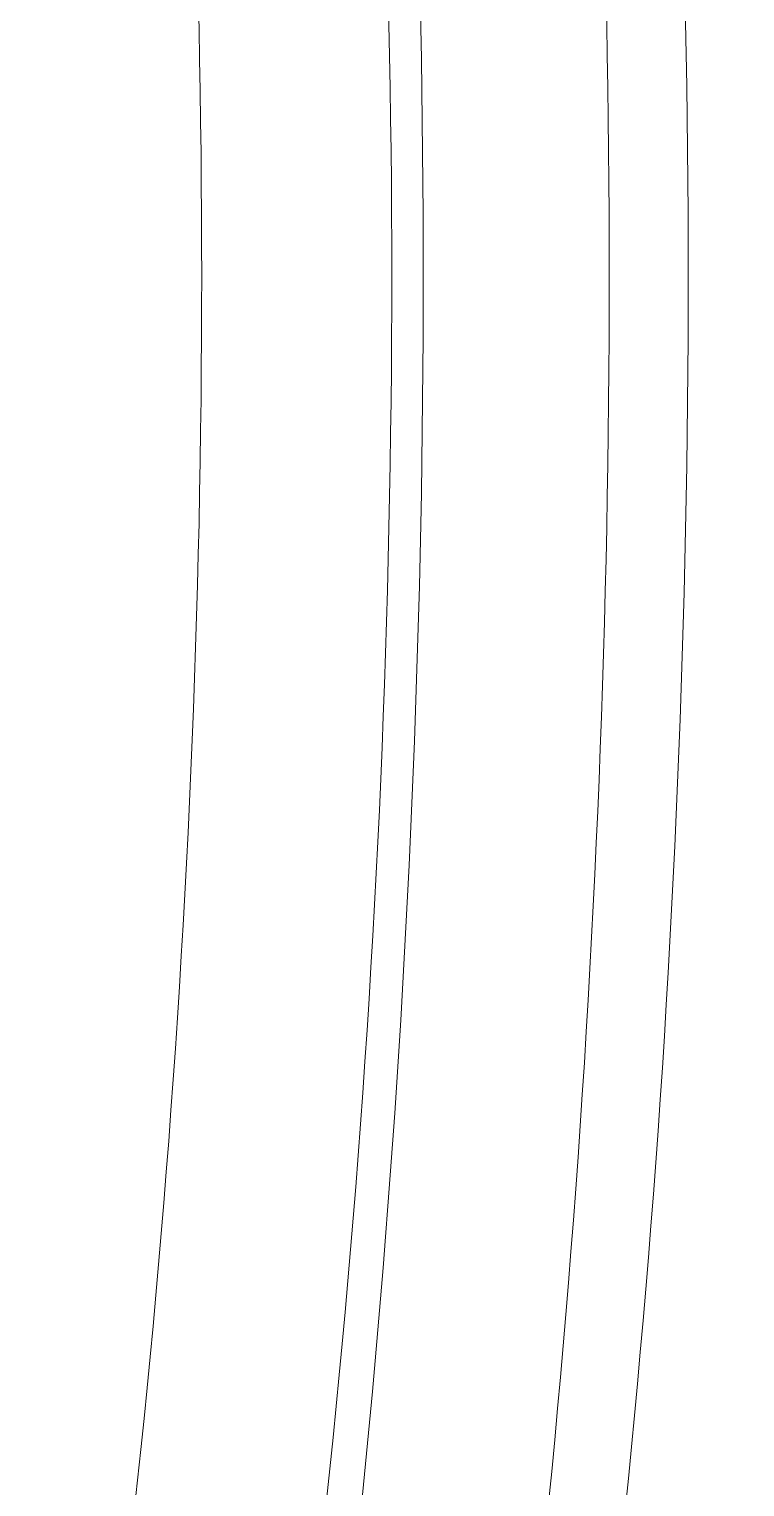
# Model space of a CAD drawing. Header units: millimetres. Extents: x 867 to 1330, y 209 to 507.
# Drawn here: x 1183.07677 to 1183.08829, y 442.75864 to 442.78212 of the extents above; entities that cross this region are included whole.
import ezdxf

# ---------------------------------------------------------------- set-up
doc = ezdxf.new("R2010")
doc.units = ezdxf.units.MM
doc.header["$LTSCALE"] = 5
doc.layers.add('I-ARQ', color=8, linetype='Continuous', lineweight=0)

msp = doc.modelspace()

# ---------------------------------------------------------------- linework, layer by layer
at = {"layer": 'I-ARQ', "lineweight": 5}
for points in [[(1183.084644, 442.745594), (1183.088289, 442.76714), (1183.088289, 442.789144), (1183.084644, 442.810689)], [(1183.079779, 442.74586), (1183.083545, 442.767217), (1183.083545, 442.789067), (1183.079779, 442.810423)], [(1183.083479, 442.745785), (1183.086981, 442.767213), (1183.086981, 442.789069), (1183.083479, 442.810499)], [(1183.076766, 442.746391), (1183.08047, 442.767396), (1183.08047, 442.788886), (1183.076766, 442.809892)], [(1183.080524, 442.746268), (1183.083974, 442.767377), (1183.083974, 442.788907), (1183.080524, 442.810016)]]:
    msp.add_open_spline(points, degree=3, dxfattribs=at)

doc.saveas('drawing.dxf')
